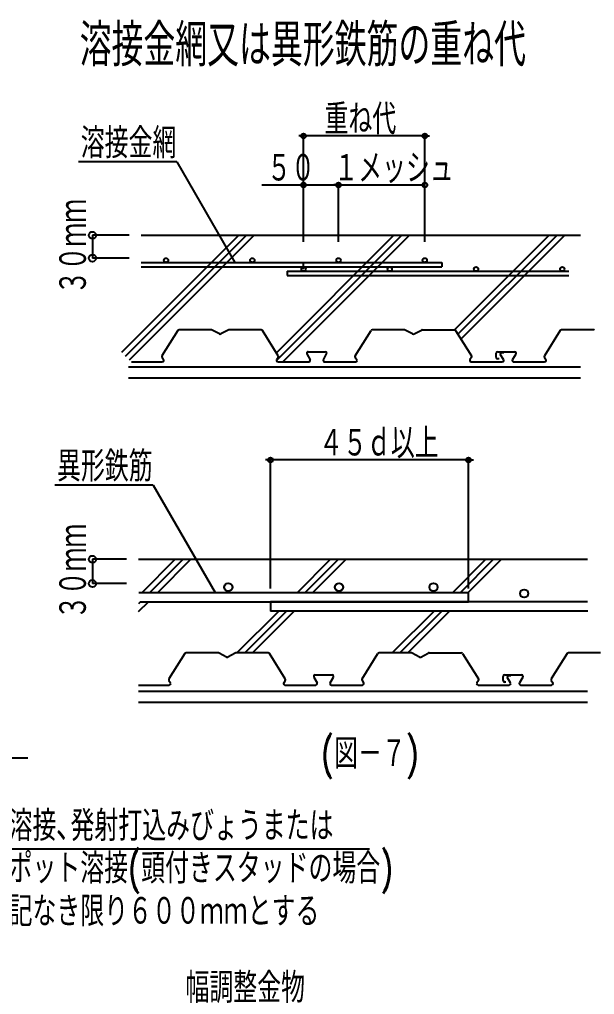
# Model space of a CAD drawing. Extents: x 4 to 588, y 3 to 416.
# Drawn here: x 246 to 293.6, y 142.8 to 223.6 of the extents above; entities that cross this region are included whole.
import ezdxf
from ezdxf.enums import TextEntityAlignment as Align

# ---------------------------------------------------------------- set-up
doc = ezdxf.new("R2010")
doc.units = 0
doc.header["$LTSCALE"] = 0.5
doc.header["$MEASUREMENT"] = 0
doc.layers.add('M2-2-0', color=7, linetype='Continuous')
doc.styles.get("Standard").update_dxf_attribs({"font": 'txt', "width": 0.8, "height": 50, "bigfont": 'EXTFONT'})

msp = doc.modelspace()

# ---------------------------------------------------------------- linework, layer by layer
at = {"layer": 'M2-2-0', "color": 7, "linetype": 'Continuous'}
for p, q in [((269.54, 213.939), (269.14, 213.939)), ((269.54, 205.15), (269.54, 214.139)), ((279.581, 213.939), (269.54, 213.939)), ((279.581, 205.15), (279.581, 214.139)), ((279.581, 213.939), (279.981, 213.939)), ((259.048, 211.79), (250.908, 211.79)), ((259.048, 211.79), (263.862, 203.452)), ((266.073, 209.874), (272.438, 209.874)), ((269.54, 205.15), (269.54, 210.074)), ((269.54, 209.874), (269.94, 209.874)), ((272.438, 209.874), (272.038, 209.874)), ((272.438, 205.15), (272.438, 210.074)), ((272.438, 209.874), (279.581, 209.874)), ((279.581, 205.15), (279.581, 210.074)), ((255.101, 205.704), (252.053, 205.704)), ((252.053, 205.704), (252.053, 203.816)), ((254.48, 196.014), (264.171, 205.704)), ((254.802, 195.692), (264.814, 205.704)), ((255.123, 195.371), (265.456, 205.704)), ((256.101, 205.704), (292.49, 205.704)), ((267.294, 195.969), (277.03, 205.704)), ((267.3, 195.332), (277.673, 205.704)), ((267.813, 195.202), (278.316, 205.704)), ((282.051, 197.867), (289.889, 205.704)), ((282.33, 197.503), (290.532, 205.704)), ((282.578, 197.108), (291.175, 205.704)), ((255.101, 203.816), (252.053, 203.816)), ((256.101, 203.452), (280.986, 203.452)), ((256.101, 203.089), (280.986, 203.089)), ((269.54, 202.907), (269.54, 203.452)), ((280.986, 203.452), (280.986, 203.089)), ((268.178, 202.725), (268.178, 202.361)), ((268.178, 202.725), (291.503, 202.725)), ((268.178, 202.361), (291.503, 202.361)), ((259.129, 197.809), (257.816, 195.718)), ((261.908, 197.869), (259.238, 197.869)), ((262.573, 197.528), (261.969, 197.853)), ((263.299, 197.853), (262.694, 197.528)), ((266.03, 197.869), (263.359, 197.869)), ((267.451, 195.718), (266.138, 197.809)), ((273.816, 195.718), (275.129, 197.809)), ((277.908, 197.869), (275.238, 197.869)), ((278.573, 197.528), (277.969, 197.853)), ((278.694, 197.528), (279.299, 197.853)), ((279.359, 197.869), (282.03, 197.869)), ((282.138, 197.809), (283.451, 195.718)), ((290.796, 197.809), (289.483, 195.718)), ((293.575, 197.869), (290.904, 197.869)), ((257.82, 195.575), (257.943, 195.405)), ((267.447, 195.575), (267.324, 195.405)), ((269.823, 195.865), (270.084, 195.392)), ((269.935, 196.055), (271.332, 196.055)), ((271.183, 195.392), (271.444, 195.865)), ((273.82, 195.575), (273.943, 195.405)), ((283.447, 195.575), (283.324, 195.405)), ((285.498, 195.586), (285.498, 195.927)), ((285.626, 196.055), (287.023, 196.055)), ((286.104, 195.399), (285.851, 195.794)), ((285.959, 195.991), (286.124, 195.991)), ((287.132, 195.861), (286.85, 195.397)), ((289.487, 195.575), (289.61, 195.405)), ((292.49, 194.762), (255.052, 194.762)), ((255.292, 195.202), (257.839, 195.202)), ((267.428, 195.202), (269.972, 195.202)), ((271.295, 195.202), (273.839, 195.202)), ((283.428, 195.202), (285.996, 195.202)), ((285.733, 195.458), (285.626, 195.458)), ((286.959, 195.202), (289.506, 195.202)), ((292.49, 193.853), (255.052, 193.853)), ((266.794, 187.081), (266.394, 187.081)), ((266.794, 176.436), (266.794, 187.281)), ((283.202, 187.081), (266.794, 187.081)), ((283.202, 176.436), (283.202, 187.281)), ((283.202, 187.081), (283.602, 187.081)), ((257.078, 184.994), (248.938, 184.994)), ((257.078, 184.994), (262.211, 176.103)), ((254.878, 178.847), (252.053, 178.847)), ((252.053, 178.847), (252.053, 176.834)), ((255.878, 178.847), (293.062, 178.847)), ((256.176, 176.103), (258.92, 178.847)), ((256.819, 176.103), (259.563, 178.847)), ((257.462, 176.103), (260.206, 178.847)), ((269.036, 176.103), (271.78, 178.847)), ((269.678, 176.103), (272.423, 178.847)), ((270.321, 176.103), (273.066, 178.847)), ((281.895, 176.103), (284.639, 178.847)), ((282.538, 176.103), (285.282, 178.847)), ((283.202, 176.124), (285.925, 178.847)), ((254.878, 176.834), (252.053, 176.834)), ((262.963, 176.54), (263.009, 176.71)), ((263.009, 176.371), (262.963, 176.54)), ((263.009, 176.71), (263.133, 176.834)), ((263.133, 176.246), (263.009, 176.371)), ((263.303, 176.201), (263.133, 176.246)), ((263.472, 176.246), (263.303, 176.201)), ((263.472, 176.834), (263.596, 176.71)), ((263.596, 176.371), (263.472, 176.246)), ((263.596, 176.71), (263.642, 176.54)), ((263.642, 176.54), (263.596, 176.371)), ((272.137, 176.54), (272.182, 176.71)), ((272.182, 176.371), (272.137, 176.54)), ((272.182, 176.71), (272.307, 176.834)), ((272.307, 176.246), (272.182, 176.371)), ((272.476, 176.201), (272.307, 176.246)), ((272.646, 176.246), (272.476, 176.201)), ((272.646, 176.834), (272.77, 176.71)), ((272.77, 176.371), (272.646, 176.246)), ((272.77, 176.71), (272.815, 176.54)), ((272.815, 176.54), (272.77, 176.371)), ((279.961, 176.54), (280.006, 176.71)), ((280.006, 176.371), (279.961, 176.54)), ((280.006, 176.71), (280.131, 176.834)), ((280.13, 176.246), (280.006, 176.371)), ((280.3, 176.201), (280.13, 176.246)), ((280.47, 176.246), (280.3, 176.201)), ((280.47, 176.834), (280.594, 176.71)), ((280.594, 176.371), (280.47, 176.246)), ((280.594, 176.71), (280.639, 176.54)), ((280.639, 176.54), (280.594, 176.371)), ((287.47, 176.01), (287.515, 176.18)), ((287.515, 176.18), (287.639, 176.304)), ((287.639, 176.304), (287.809, 176.349)), ((287.809, 176.349), (287.979, 176.304)), ((287.979, 176.304), (288.103, 176.18)), ((288.103, 176.18), (288.148, 176.01)), ((255.906, 176.103), (283.202, 176.103)), ((283.202, 175.329), (283.202, 176.103)), ((287.515, 175.841), (287.47, 176.01)), ((287.639, 175.716), (287.515, 175.841)), ((287.809, 175.671), (287.639, 175.716)), ((287.979, 175.716), (287.809, 175.671)), ((288.103, 175.84), (287.979, 175.716)), ((288.148, 176.01), (288.103, 175.84)), ((255.878, 174.519), (256.689, 175.329)), ((256.046, 175.329), (255.878, 175.162)), ((256.024, 175.329), (283.202, 175.329)), ((266.794, 175.329), (266.794, 174.556)), ((293.062, 175.329), (266.794, 175.329)), ((264.02, 171.087), (267.488, 174.556)), ((264.663, 171.087), (268.131, 174.556)), ((265.306, 171.087), (268.774, 174.556)), ((293.096, 174.556), (266.794, 174.556)), ((280.348, 174.556), (276.879, 171.087)), ((277.522, 171.087), (280.991, 174.556)), ((278.165, 171.087), (281.633, 174.556)), ((259.702, 171.027), (258.389, 168.937)), ((262.481, 171.087), (259.81, 171.087)), ((263.146, 170.747), (262.541, 171.072)), ((263.871, 171.072), (263.267, 170.747)), ((266.602, 171.087), (263.932, 171.087)), ((268.024, 168.937), (266.711, 171.027)), ((274.389, 168.937), (275.702, 171.027)), ((278.481, 171.087), (275.81, 171.087)), ((279.146, 170.747), (278.541, 171.072)), ((279.267, 170.747), (279.871, 171.072)), ((279.932, 171.087), (282.602, 171.087)), ((282.711, 171.027), (284.024, 168.937)), ((291.369, 171.027), (290.055, 168.937)), ((294.147, 171.087), (291.477, 171.087)), ((270.396, 169.084), (270.657, 168.61)), ((270.508, 169.274), (271.905, 169.274)), ((271.756, 168.61), (272.017, 169.084)), ((286.07, 168.805), (286.07, 169.146)), ((286.198, 169.274), (287.596, 169.274)), ((286.677, 168.618), (286.424, 169.013)), ((286.532, 169.21), (286.697, 169.21)), ((287.705, 169.079), (287.422, 168.615)), ((255.865, 168.421), (258.412, 168.421)), ((258.393, 168.794), (258.516, 168.623)), ((268.02, 168.794), (267.897, 168.623)), ((268.001, 168.421), (270.545, 168.421)), ((271.868, 168.421), (274.412, 168.421)), ((274.393, 168.794), (274.516, 168.623)), ((284.02, 168.794), (283.897, 168.623)), ((284.001, 168.421), (286.569, 168.421)), ((286.306, 168.677), (286.198, 168.677)), ((287.532, 168.421), (290.078, 168.421)), ((290.06, 168.794), (290.182, 168.623)), ((255.878, 167.905), (293.062, 167.905)), ((255.878, 166.996), (293.062, 166.996)), ((246.718, 162.355), (245.027, 162.355)), ((236.754, 154.849), (274.99, 154.849))]:
    msp.add_line(p, q, dxfattribs=at)
for centre, radius in [((269.54, 213.939), 0.2), ((279.581, 213.939), 0.2), ((269.54, 209.874), 0.2), ((272.438, 209.874), 0.2), ((272.438, 209.874), 0.2), ((279.581, 209.874), 0.2), ((252.053, 205.704), 0.3), ((252.053, 203.816), 0.3), ((258.153, 203.634), 0.182), ((265.296, 203.634), 0.182), ((272.438, 203.634), 0.182), ((279.581, 203.634), 0.182), ((269.54, 202.907), 0.182), ((276.682, 202.907), 0.182), ((283.825, 202.907), 0.182), ((290.968, 202.907), 0.182), ((266.794, 187.081), 0.2), ((283.202, 187.081), 0.2), ((252.053, 178.847), 0.3), ((252.053, 176.834), 0.3), ((263.303, 176.54), 0.339), ((272.476, 176.54), 0.339), ((280.3, 176.54), 0.339), ((287.809, 176.01), 0.339)]:
    msp.add_circle(centre, radius, dxfattribs=at)
for centre, start, end in [((259.238, 197.741), 90, 147.86179), ((261.908, 197.741), 61.69924, 90), ((262.634, 197.641), 241.69924, 298.30076), ((263.359, 197.741), 90, 118.30076), ((266.03, 197.741), 32.13821, 90), ((275.238, 197.741), 90, 147.86179), ((277.908, 197.741), 61.69924, 90), ((278.634, 197.641), 241.69924, 298.30076), ((279.359, 197.741), 90, 118.30076), ((282.03, 197.741), 32.13821, 90), ((290.904, 197.741), 90, 147.86179), ((293.575, 197.741), 61.69924, 90), ((257.924, 195.65), 147.86179, 215.69155), ((267.343, 195.65), 324.30845, 32.13821), ((269.935, 195.927), 90, 208.90035), ((271.332, 195.927), 0, 90), ((271.332, 195.927), 331.09965, 360), ((273.924, 195.65), 147.86179, 215.69155), ((283.343, 195.65), 324.30845, 32.13821), ((285.626, 195.927), 90, 180), ((285.626, 195.586), 180, 270), ((285.959, 195.863), 90, 212.61308), ((287.023, 195.927), 0, 90), ((287.023, 195.927), 328.66213, 360), ((289.591, 195.65), 147.86179, 215.69155), ((257.839, 195.33), 270, 360), ((257.839, 195.33), 0, 35.69155), ((267.428, 195.33), 144.30845, 180), ((267.428, 195.33), 180, 270), ((269.972, 195.33), 270, 360), ((269.972, 195.33), 0, 28.90035), ((271.295, 195.33), 151.09965, 270), ((273.839, 195.33), 270, 360), ((273.839, 195.33), 0, 35.69155), ((283.428, 195.33), 144.30845, 180), ((283.428, 195.33), 180, 270), ((285.996, 195.33), 270, 360), ((285.996, 195.33), 0, 32.61308), ((286.959, 195.33), 148.66213, 270), ((289.506, 195.33), 270, 360), ((289.506, 195.33), 0, 35.69155), ((259.81, 170.959), 90, 147.86179), ((262.481, 170.959), 61.69924, 90), ((263.206, 170.859), 241.69924, 298.30076), ((263.932, 170.959), 90, 118.30076), ((266.602, 170.959), 32.13821, 90), ((275.81, 170.959), 90, 147.86179), ((278.481, 170.959), 61.69924, 90), ((279.206, 170.859), 241.69924, 298.30076), ((279.932, 170.959), 90, 118.30076), ((282.602, 170.959), 32.13821, 90), ((291.477, 170.959), 90, 147.86179), ((258.497, 168.869), 147.86179, 215.69155), ((267.916, 168.869), 324.30845, 32.13821), ((270.508, 169.146), 90, 208.90035), ((271.905, 169.146), 0, 90), ((271.905, 169.146), 331.09965, 360), ((274.497, 168.869), 147.86179, 215.69155), ((283.916, 168.869), 324.30845, 32.13821), ((286.198, 169.146), 90, 180), ((286.532, 169.082), 90, 212.61308), ((287.596, 169.146), 0, 90), ((287.596, 169.146), 328.66213, 360), ((290.164, 168.869), 147.86179, 215.69155), ((258.412, 168.549), 270, 360), ((258.412, 168.549), 0, 35.69155), ((268.001, 168.549), 144.30845, 180), ((268.001, 168.549), 180, 270), ((270.545, 168.549), 270, 360), ((270.545, 168.549), 0, 28.90035), ((271.868, 168.549), 151.09965, 270), ((274.412, 168.549), 270, 360), ((274.412, 168.549), 0, 35.69155), ((284.001, 168.549), 144.30845, 180), ((284.001, 168.549), 180, 270), ((286.198, 168.805), 180, 270), ((286.569, 168.549), 270, 360), ((286.569, 168.549), 0, 32.61308), ((287.532, 168.549), 148.66213, 270), ((290.078, 168.549), 270, 360), ((290.078, 168.549), 0, 35.69155)]:
    msp.add_arc(centre, 0.128, start, end, dxfattribs=at)

# ---------------------------------------------------------------- texts
for s, height, width, p in [('溶接金網又は異形鉄筋の重ね代', 3.5, 0.685714, (250.998, 219.71)), ('重ね代', 2.5, 0.72, (271.275, 214.072)), ('１メッシュ', 2.5, 0.72, (272.083, 210.007)), ('５０', 2.5, 0.72, (266.524, 210.007)), ('４５ｄ以上', 2.5, 0.72, (270.831, 187.215)), ('(図－７)', 2.5, 0.72, (270.989, 161.482)), ('焼抜き栓溶接､発射打込みびょうまたは', 2.5, 0.72, (237.19, 155.504)), ('アークスポット溶接(頭付きスタッドの場合)', 2.5, 0.72, (237.19, 151.975)), ('幅調整金物', 2.5, 0.72, (259.761, 142.081))]:
    msp.add_text(s, height=height, dxfattribs=dict(at, width=width)).set_placement(p)
at = {"layer": 'M2-2-0', "color": 7, "linetype": 'Continuous', "width": 0.72}
for s, rotation, p in [('溶接金網', 360, (255.048, 212.09)), ('３０ｍｍ', 90, (251.753, 204.76)), ('異形鉄筋', 360, (253.078, 185.294)), ('３０ｍｍ', 90, (251.753, 177.841))]:
    msp.add_text(s, height=2.5, rotation=rotation, dxfattribs=at).set_placement(p, align=Align.CENTER)
msp.add_text('Ｐｗ：特記なき限り６００ｍｍとする', height=2.5, dxfattribs=at).set_placement((237.19, 149.663), align=Align.MIDDLE_LEFT)

doc.saveas('drawing.dxf')
